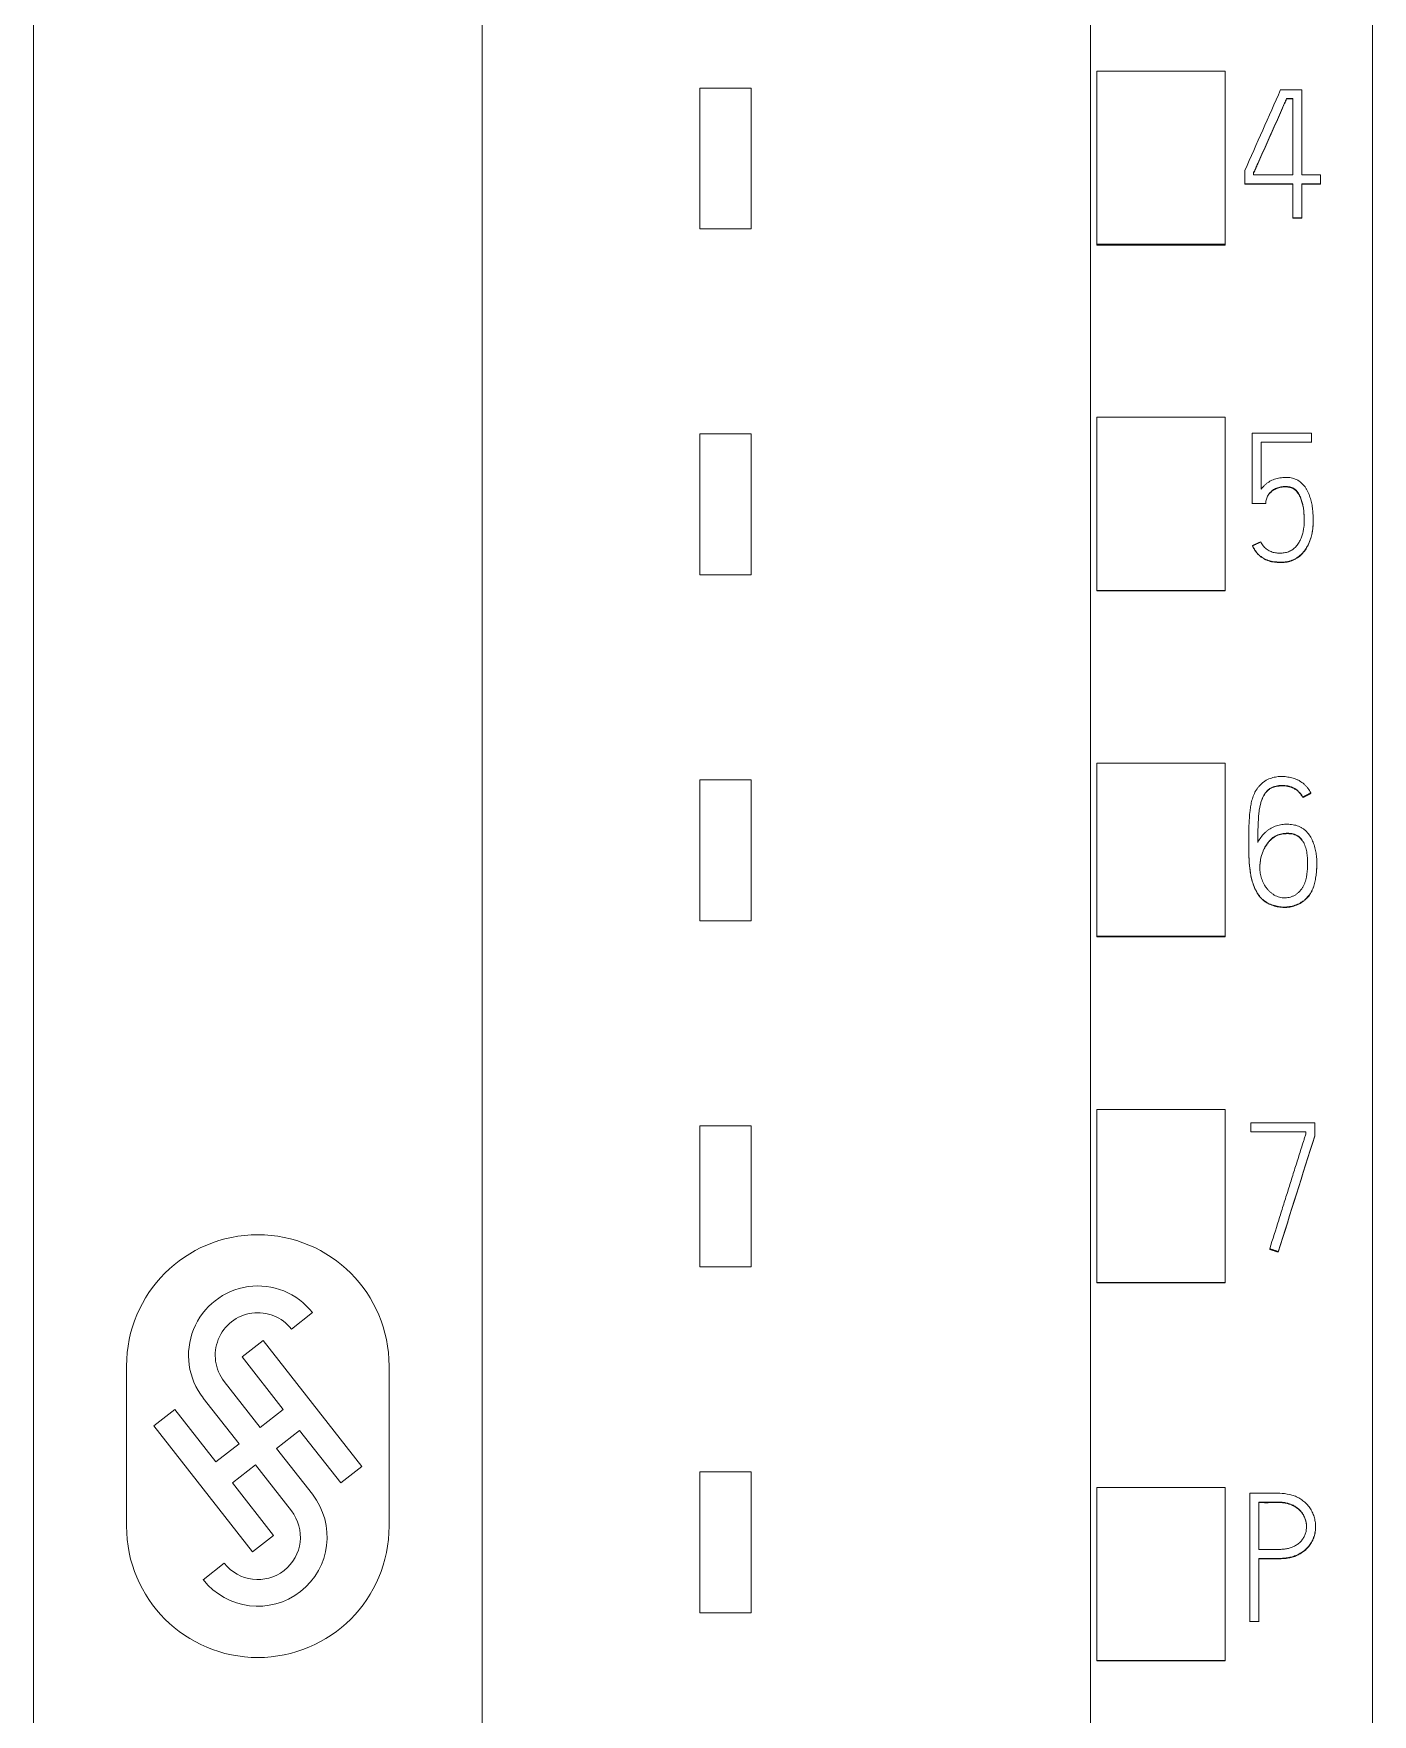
# Model space of a CAD drawing. Header units: millimetres. Extents: x 0 to 594, y 0 to 420.
# Drawn here: x 120.65 to 141.55, y 255.41 to 281.65 of the extents above; entities that cross this region are included whole.
import ezdxf

# ---------------------------------------------------------------- set-up
doc = ezdxf.new("R2010")
doc.units = ezdxf.units.MM
doc.layers.add('1', color=7, linetype='Continuous')

msp = doc.modelspace()

# ---------------------------------------------------------------- linework, layer by layer
at = {"layer": '1', "color": 7, "linetype": 'Continuous', "lineweight": 13}
for p, q in [((141.553, 360.281), (141.553, 246.863)), ((137.153, 249.185), (137.153, 358.001)), ((120.653, 251.901), (120.653, 329.743)), ((127.653, 329.743), (127.653, 251.901)), ((137.253, 278.362), (137.253, 281.063)), ((137.253, 281.063), (139.253, 281.063)), ((139.253, 278.362), (139.253, 281.063)), ((131.053, 278.601), (131.053, 280.801)), ((131.053, 280.801), (131.853, 280.801)), ((131.853, 280.801), (131.853, 278.601)), ((140.121, 280.775), (140.451, 280.775)), ((140.451, 280.775), (140.451, 279.445)), ((140.213, 280.637), (140.213, 280.631)), ((140.31, 280.637), (140.213, 280.637)), ((140.213, 280.631), (140.31, 280.631)), ((140.31, 279.445), (140.31, 280.637)), ((139.561, 279.306), (139.561, 279.511)), ((139.699, 279.481), (139.699, 279.445)), ((139.699, 279.445), (140.31, 279.445)), ((140.451, 279.445), (140.745, 279.445)), ((140.745, 279.445), (140.745, 279.306)), ((139.561, 279.306), (139.561, 279.3)), ((140.31, 279.306), (139.561, 279.306)), ((139.561, 279.3), (140.31, 279.3)), ((140.31, 278.776), (140.31, 279.306)), ((140.451, 279.306), (140.451, 278.776)), ((140.745, 279.306), (140.451, 279.306)), ((140.451, 279.3), (140.745, 279.3)), ((140.745, 279.306), (140.745, 279.3)), ((140.451, 278.776), (140.31, 278.776)), ((140.31, 278.776), (140.31, 278.77)), ((140.31, 278.77), (140.451, 278.77)), ((140.451, 278.776), (140.451, 278.77)), ((131.853, 278.601), (131.053, 278.601)), ((137.253, 278.362), (139.253, 278.362)), ((137.253, 278.35), (137.253, 278.362)), ((137.253, 278.35), (139.253, 278.35)), ((139.253, 278.35), (139.253, 278.362)), ((137.253, 272.96), (137.253, 275.661)), ((137.253, 275.661), (139.253, 275.661)), ((139.253, 272.96), (139.253, 275.661)), ((131.053, 273.201), (131.053, 275.401)), ((131.053, 275.401), (131.853, 275.401)), ((131.853, 275.401), (131.853, 273.201)), ((139.677, 275.413), (139.677, 274.315)), ((140.601, 275.413), (139.677, 275.413)), ((139.816, 274.537), (139.816, 275.275)), ((139.816, 275.275), (140.601, 275.275)), ((140.601, 275.275), (140.601, 275.413)), ((140.601, 275.275), (140.601, 275.268)), ((139.677, 274.315), (139.677, 274.309)), ((139.677, 274.315), (139.888, 274.315)), ((140.629, 274.05), (140.629, 274.056)), ((139.683, 273.658), (139.683, 273.651)), ((131.853, 273.201), (131.053, 273.201)), ((137.253, 272.96), (139.253, 272.96)), ((137.253, 272.95), (137.253, 272.96)), ((137.253, 272.95), (139.253, 272.95)), ((139.253, 272.95), (139.253, 272.96)), ((137.253, 267.559), (137.253, 270.26)), ((137.253, 270.26), (139.253, 270.26)), ((139.253, 267.559), (139.253, 270.26)), ((131.053, 267.801), (131.053, 270.001)), ((131.053, 270.001), (131.853, 270.001)), ((131.853, 270.001), (131.853, 267.801)), ((140.466, 269.731), (140.466, 269.725)), ((140.594, 269.798), (140.594, 269.791)), ((139.623, 268.991), (139.623, 268.985)), ((140.686, 268.691), (140.686, 268.697)), ((131.853, 267.801), (131.053, 267.801)), ((137.253, 267.55), (137.253, 267.559)), ((137.253, 267.559), (139.253, 267.559)), ((137.253, 267.55), (139.253, 267.55)), ((139.253, 267.55), (139.253, 267.559)), ((137.253, 262.157), (137.253, 264.858)), ((137.253, 264.858), (139.253, 264.858)), ((139.253, 262.157), (139.253, 264.858)), ((131.053, 262.401), (131.053, 264.601)), ((131.053, 264.601), (131.853, 264.601)), ((131.853, 264.601), (131.853, 262.401)), ((139.654, 264.507), (139.654, 264.648)), ((139.654, 264.648), (140.652, 264.648)), ((140.514, 264.507), (139.654, 264.507)), ((140.514, 264.468), (140.514, 264.507)), ((140.652, 264.648), (140.652, 264.446)), ((140.652, 264.446), (140.652, 264.439)), ((139.95, 262.681), (139.95, 262.674)), ((140.084, 262.636), (140.084, 262.63)), ((131.853, 262.401), (131.053, 262.401)), ((137.253, 262.15), (137.253, 262.157)), ((137.253, 262.157), (139.253, 262.157)), ((137.253, 262.15), (139.253, 262.15)), ((139.253, 262.15), (139.253, 262.157)), ((124.677, 261.428), (125.005, 261.685)), ((124.236, 261.251), (123.908, 260.994)), ((125.775, 259.283), (124.236, 261.251)), ((122.103, 260.851), (122.103, 258.351)), ((123.908, 260.994), (124.549, 260.175)), ((126.203, 258.351), (126.203, 260.851)), ((124.189, 259.893), (123.629, 260.609)), ((123.301, 260.352), (123.86, 259.636)), ((122.859, 260.175), (122.531, 259.918)), ((123.5, 259.355), (122.859, 260.175)), ((124.549, 260.175), (124.189, 259.893)), ((122.531, 259.918), (124.07, 257.95)), ((124.446, 259.565), (124.806, 259.846)), ((124.806, 259.846), (125.447, 259.027)), ((123.86, 259.636), (123.5, 259.355)), ((125.005, 258.849), (124.446, 259.565)), ((123.757, 259.026), (124.117, 259.308)), ((124.117, 259.308), (124.677, 258.592)), ((125.447, 259.027), (125.775, 259.283)), ((124.398, 258.207), (123.757, 259.026)), ((131.053, 259.201), (131.853, 259.201)), ((131.053, 257.001), (131.053, 259.201)), ((131.853, 259.201), (131.853, 257.001)), ((137.253, 256.255), (137.253, 258.956)), ((137.253, 258.956), (139.253, 258.956)), ((139.253, 256.255), (139.253, 258.956)), ((139.64, 258.866), (139.64, 256.864)), ((139.781, 257.989), (139.781, 258.725)), ((124.07, 257.95), (124.398, 258.207)), ((140.666, 258.338), (140.666, 258.344)), ((123.629, 257.773), (123.301, 257.516)), ((139.781, 256.864), (139.781, 257.847)), ((131.853, 257.001), (131.053, 257.001)), ((139.64, 256.864), (139.781, 256.864)), ((139.64, 256.864), (139.64, 256.858)), ((139.781, 256.864), (139.781, 256.858)), ((137.253, 256.255), (139.253, 256.255)), ((137.253, 256.251), (137.253, 256.255)), ((137.253, 256.251), (139.253, 256.251)), ((139.253, 256.251), (139.253, 256.255))]:
    msp.add_line(p, q, dxfattribs=at)
for centre, radius, start, end in [((124.153, 260.851), 2.05, 0, 180), ((124.153, 261.019), 1.082, 38.0252, 218.0252), ((124.153, 261.019), 0.665, 38.0252, 218.0252), ((124.153, 258.183), 1.082, 218.0252, 38.0252), ((124.153, 258.183), 0.665, 218.0252, 38.0252), ((124.153, 258.351), 2.05, 180, 0)]:
    msp.add_arc(centre, radius, start, end, dxfattribs=at)
for centre, major_axis, ratio, start_param, end_param in [((149.951, 239.884), (446.41, 1009.074), 0.023151, 1.540505, 1.541759), ((152.43, 240.994), (311.246, 991.457), 0.017574, 1.552664, 1.55449), ((152.694, 240.489), (314.693, 1002.461), 0.017767, 1.552474, 1.55428)]:
    msp.add_ellipse(centre, major_axis=major_axis, ratio=ratio, start_param=start_param, end_param=end_param, dxfattribs=at)
for points, knots in [([(140.213, 280.637), (140.202, 280.613), (140.192, 280.589), (140.17, 280.54), (140.16, 280.516), (140.128, 280.444), (140.107, 280.396), (140.064, 280.299), (140.043, 280.251), (140, 280.154), (139.979, 280.106), (139.936, 280.01), (139.914, 279.962), (139.872, 279.866), (139.85, 279.817), (139.807, 279.721), (139.786, 279.673), (139.754, 279.601), (139.743, 279.577), (139.727, 279.541), (139.721, 279.529), (139.71, 279.505), (139.705, 279.493), (139.699, 279.481)], [0, 0, 0, 0, 0.0625, 0.0625, 0.125, 0.125, 0.25, 0.25, 0.375, 0.375, 0.5, 0.5, 0.625, 0.625, 0.75, 0.75, 0.875, 0.875, 0.9375, 0.9375, 0.96875, 0.96875, 1, 1, 1, 1]), ([(139.699, 279.475), (139.705, 279.486), (139.71, 279.498), (139.721, 279.522), (139.727, 279.535), (139.743, 279.571), (139.754, 279.595), (139.786, 279.667), (139.807, 279.715), (139.85, 279.811), (139.872, 279.859), (139.914, 279.956), (139.936, 280.004), (139.979, 280.1), (140, 280.148), (140.043, 280.245), (140.064, 280.293), (140.107, 280.389), (140.128, 280.438), (140.16, 280.51), (140.17, 280.534), (140.192, 280.582), (140.202, 280.606), (140.213, 280.631)], [0, 0, 0, 0, 0.03125, 0.03125, 0.0625, 0.0625, 0.125, 0.125, 0.25, 0.25, 0.375, 0.375, 0.5, 0.5, 0.625, 0.625, 0.75, 0.75, 0.875, 0.875, 0.9375, 0.9375, 1, 1, 1, 1]), ([(139.683, 273.658), (139.695, 273.631), (139.709, 273.606), (139.733, 273.57), (139.741, 273.558), (139.76, 273.536), (139.77, 273.525), (139.792, 273.506), (139.803, 273.496), (139.826, 273.479), (139.838, 273.471), (139.863, 273.456), (139.876, 273.449), (139.903, 273.437), (139.916, 273.432), (139.944, 273.422), (139.958, 273.418), (139.986, 273.411), (140, 273.409), (140.029, 273.405), (140.044, 273.404), (140.066, 273.402), (140.073, 273.402), (140.088, 273.401), (140.095, 273.401), (140.117, 273.4), (140.132, 273.4), (140.161, 273.4), (140.176, 273.401), (140.205, 273.405), (140.219, 273.407), (140.248, 273.413), (140.262, 273.417), (140.304, 273.431), (140.331, 273.443), (140.37, 273.465), (140.382, 273.473), (140.406, 273.49), (140.417, 273.499), (140.439, 273.518), (140.45, 273.528), (140.47, 273.55), (140.479, 273.561), (140.506, 273.596), (140.522, 273.621), (140.543, 273.659), (140.55, 273.672), (140.562, 273.699), (140.568, 273.712), (140.584, 273.753), (140.593, 273.781), (140.608, 273.838), (140.614, 273.866), (140.62, 273.909), (140.622, 273.924), (140.625, 273.953), (140.626, 273.968), (140.628, 274.012), (140.629, 274.041), (140.628, 274.099), (140.626, 274.158), (140.621, 274.216), (140.613, 274.274), (140.608, 274.302), (140.599, 274.345), (140.595, 274.36), (140.588, 274.388), (140.583, 274.402), (140.57, 274.444), (140.559, 274.472), (140.539, 274.511), (140.532, 274.524), (140.517, 274.55), (140.51, 274.562), (140.484, 274.597), (140.465, 274.619), (140.42, 274.659), (140.396, 274.675), (140.356, 274.695), (140.342, 274.7), (140.314, 274.709), (140.3, 274.713), (140.271, 274.718), (140.256, 274.72), (140.226, 274.723), (140.212, 274.723), (140.182, 274.722), (140.168, 274.722), (140.139, 274.719), (140.124, 274.718), (140.095, 274.713), (140.081, 274.71), (140.052, 274.703), (140.038, 274.699), (140.01, 274.689), (139.996, 274.684), (139.97, 274.671), (139.957, 274.664), (139.932, 274.649), (139.919, 274.641), (139.896, 274.623), (139.884, 274.613), (139.863, 274.593), (139.853, 274.583), (139.834, 274.561), (139.824, 274.549), (139.816, 274.537)], [0, 0, 0, 0, 0.03125, 0.03125, 0.046875, 0.046875, 0.0625, 0.0625, 0.078125, 0.078125, 0.09375, 0.09375, 0.109375, 0.109375, 0.125, 0.125, 0.140625, 0.140625, 0.15625, 0.15625, 0.171875, 0.171875, 0.179687, 0.179687, 0.1875, 0.1875, 0.203125, 0.203125, 0.21875, 0.21875, 0.234375, 0.234375, 0.25, 0.25, 0.28125, 0.28125, 0.296875, 0.296875, 0.3125, 0.3125, 0.328125, 0.328125, 0.34375, 0.34375, 0.375, 0.375, 0.390625, 0.390625, 0.40625, 0.40625, 0.4375, 0.4375, 0.46875, 0.46875, 0.484375, 0.484375, 0.5, 0.5, 0.53125, 0.53125, 0.5625, 0.59375, 0.59375, 0.625, 0.625, 0.640625, 0.640625, 0.65625, 0.65625, 0.6875, 0.6875, 0.703125, 0.703125, 0.71875, 0.71875, 0.75, 0.75, 0.78125, 0.78125, 0.796875, 0.796875, 0.8125, 0.8125, 0.828125, 0.828125, 0.84375, 0.84375, 0.859375, 0.859375, 0.875, 0.875, 0.890625, 0.890625, 0.90625, 0.90625, 0.921875, 0.921875, 0.9375, 0.9375, 0.953125, 0.953125, 0.96875, 0.96875, 0.984375, 0.984375, 1, 1, 1, 1]), ([(139.888, 274.315), (139.889, 274.338), (139.892, 274.361), (139.901, 274.395), (139.905, 274.406), (139.914, 274.427), (139.919, 274.438), (139.932, 274.457), (139.938, 274.466), (139.95, 274.48), (139.954, 274.484), (139.962, 274.492), (139.966, 274.496), (139.987, 274.516), (140.006, 274.529), (140.037, 274.546), (140.047, 274.551), (140.068, 274.56), (140.079, 274.564), (140.112, 274.574), (140.136, 274.578), (140.17, 274.581), (140.182, 274.582), (140.205, 274.581), (140.216, 274.581), (140.251, 274.577), (140.274, 274.573), (140.301, 274.562), (140.307, 274.56), (140.317, 274.555), (140.322, 274.552), (140.337, 274.543), (140.346, 274.536), (140.359, 274.524), (140.363, 274.52), (140.371, 274.512), (140.382, 274.498), (140.392, 274.484), (140.404, 274.465), (140.41, 274.455), (140.42, 274.434), (140.425, 274.423), (140.438, 274.391), (140.446, 274.37), (140.459, 274.326), (140.464, 274.303), (140.471, 274.27), (140.473, 274.258), (140.477, 274.235), (140.482, 274.201), (140.485, 274.167), (140.488, 274.122), (140.489, 274.099), (140.49, 274.031), (140.488, 273.985), (140.481, 273.928), (140.479, 273.917), (140.475, 273.894), (140.473, 273.883), (140.466, 273.849), (140.459, 273.826), (140.445, 273.783), (140.436, 273.761), (140.415, 273.72), (140.403, 273.7), (140.377, 273.662), (140.362, 273.645), (140.337, 273.62), (140.328, 273.613), (140.31, 273.598), (140.301, 273.591), (140.281, 273.579), (140.271, 273.574), (140.25, 273.564), (140.239, 273.56), (140.206, 273.55), (140.183, 273.546), (140.148, 273.542), (140.136, 273.542), (140.113, 273.541), (140.102, 273.541), (140.067, 273.542), (140.044, 273.544), (140.01, 273.551), (139.999, 273.554), (139.977, 273.561), (139.966, 273.566), (139.944, 273.575), (139.934, 273.581), (139.914, 273.593), (139.904, 273.599), (139.877, 273.621), (139.86, 273.637), (139.839, 273.665), (139.833, 273.675), (139.821, 273.695), (139.815, 273.705), (139.81, 273.716)], [0, 0, 0, 0, 0.03125, 0.03125, 0.046875, 0.046875, 0.0625, 0.0625, 0.078125, 0.078125, 0.085937, 0.085937, 0.09375, 0.09375, 0.125, 0.125, 0.140625, 0.140625, 0.15625, 0.15625, 0.1875, 0.1875, 0.203125, 0.203125, 0.21875, 0.21875, 0.25, 0.25, 0.257812, 0.257812, 0.265625, 0.265625, 0.28125, 0.28125, 0.289062, 0.289062, 0.296875, 0.3125, 0.3125, 0.328125, 0.328125, 0.34375, 0.34375, 0.375, 0.375, 0.40625, 0.40625, 0.421875, 0.421875, 0.4375, 0.46875, 0.46875, 0.5, 0.5, 0.5625, 0.5625, 0.578125, 0.578125, 0.59375, 0.59375, 0.625, 0.625, 0.65625, 0.65625, 0.6875, 0.6875, 0.71875, 0.71875, 0.734375, 0.734375, 0.75, 0.75, 0.765625, 0.765625, 0.78125, 0.78125, 0.8125, 0.8125, 0.828125, 0.828125, 0.84375, 0.84375, 0.875, 0.875, 0.890625, 0.890625, 0.90625, 0.90625, 0.921875, 0.921875, 0.9375, 0.9375, 0.96875, 0.96875, 0.984375, 0.984375, 1, 1, 1, 1]), ([(140.489, 274.051), (140.489, 274.056), (140.489, 274.061), (140.489, 274.089), (140.488, 274.112), (140.485, 274.157), (140.483, 274.18), (140.475, 274.248), (140.467, 274.293), (140.447, 274.36), (140.44, 274.381), (140.422, 274.424), (140.412, 274.445), (140.394, 274.474), (140.388, 274.484), (140.373, 274.503), (140.366, 274.511), (140.349, 274.527), (140.34, 274.535), (140.325, 274.544), (140.32, 274.547), (140.309, 274.552), (140.304, 274.555), (140.288, 274.561), (140.277, 274.565), (140.254, 274.57), (140.242, 274.572), (140.219, 274.574), (140.207, 274.575), (140.184, 274.575), (140.173, 274.575), (140.149, 274.573), (140.138, 274.572), (140.115, 274.568), (140.081, 274.56), (140.049, 274.547), (140.018, 274.53), (140.008, 274.524), (139.989, 274.51), (139.98, 274.503), (139.963, 274.487), (139.955, 274.479), (139.943, 274.466), (139.94, 274.462), (139.937, 274.457)], [0, 0, 0, 0, 0.015803, 0.015803, 0.087472, 0.087472, 0.159141, 0.159141, 0.30248, 0.30248, 0.374149, 0.374149, 0.445818, 0.445818, 0.481653, 0.481653, 0.517487, 0.517487, 0.553322, 0.553322, 0.571239, 0.571239, 0.589156, 0.589156, 0.624991, 0.624991, 0.660826, 0.660826, 0.69666, 0.69666, 0.732495, 0.732495, 0.768329, 0.768329, 0.804164, 0.875833, 0.875833, 0.911668, 0.911668, 0.947502, 0.947502, 0.983337, 0.983337, 1, 1, 1, 1]), ([(140.629, 274.05), (140.629, 274.028), (140.628, 274.007), (140.626, 273.956), (140.623, 273.928), (140.617, 273.884), (140.615, 273.87), (140.61, 273.841), (140.606, 273.826), (140.596, 273.784), (140.587, 273.756), (140.566, 273.701), (140.554, 273.674), (140.527, 273.622), (140.511, 273.597), (140.485, 273.562), (140.476, 273.551), (140.456, 273.529), (140.446, 273.518), (140.413, 273.488), (140.39, 273.47), (140.352, 273.448), (140.339, 273.441), (140.312, 273.429), (140.298, 273.423), (140.257, 273.409), (140.228, 273.402), (140.184, 273.396), (140.169, 273.395), (140.14, 273.393), (140.125, 273.393), (140.096, 273.394), (140.081, 273.395), (140.052, 273.397), (140.038, 273.398), (140.008, 273.401), (139.994, 273.404), (139.965, 273.41), (139.951, 273.414), (139.923, 273.423), (139.909, 273.428), (139.882, 273.44), (139.869, 273.447), (139.843, 273.462), (139.831, 273.47), (139.807, 273.487), (139.795, 273.497), (139.773, 273.516), (139.763, 273.527), (139.744, 273.549), (139.735, 273.561), (139.709, 273.598), (139.695, 273.624), (139.683, 273.651)], [0, 0, 0, 0, 0.044434, 0.044434, 0.104157, 0.104157, 0.134018, 0.134018, 0.16388, 0.16388, 0.223602, 0.223602, 0.283325, 0.283325, 0.343048, 0.343048, 0.37291, 0.37291, 0.402771, 0.402771, 0.462494, 0.462494, 0.492355, 0.492355, 0.522217, 0.522217, 0.58194, 0.58194, 0.611801, 0.611801, 0.641663, 0.641663, 0.671524, 0.671524, 0.701386, 0.701386, 0.731247, 0.731247, 0.761108, 0.761108, 0.79097, 0.79097, 0.820831, 0.820831, 0.850693, 0.850693, 0.880554, 0.880554, 0.910416, 0.910416, 0.940277, 0.940277, 1, 1, 1, 1]), ([(140.594, 269.798), (140.579, 269.823), (140.563, 269.847), (140.537, 269.881), (140.528, 269.892), (140.508, 269.913), (140.498, 269.924), (140.465, 269.953), (140.442, 269.97), (140.405, 269.992), (140.392, 269.998), (140.365, 270.01), (140.352, 270.016), (140.311, 270.03), (140.283, 270.037), (140.24, 270.045), (140.226, 270.047), (140.197, 270.051), (140.183, 270.052), (140.139, 270.054), (140.111, 270.054), (140.068, 270.05), (140.053, 270.048), (140.025, 270.043), (140.011, 270.04), (139.968, 270.029), (139.941, 270.019), (139.903, 269.999), (139.89, 269.992), (139.866, 269.976), (139.854, 269.967), (139.82, 269.94), (139.799, 269.92), (139.771, 269.887), (139.762, 269.875), (139.745, 269.852), (139.737, 269.84), (139.716, 269.802), (139.704, 269.776), (139.683, 269.721), (139.675, 269.694), (139.661, 269.638), (139.656, 269.61), (139.647, 269.553), (139.643, 269.525), (139.634, 269.439), (139.63, 269.382), (139.626, 269.267), (139.625, 269.209), (139.622, 269.037), (139.621, 268.921), (139.627, 268.778), (139.628, 268.749), (139.632, 268.692), (139.635, 268.664), (139.644, 268.578), (139.653, 268.521), (139.67, 268.451), (139.673, 268.437), (139.681, 268.409), (139.686, 268.395), (139.699, 268.354), (139.71, 268.327), (139.728, 268.288), (139.735, 268.275), (139.749, 268.249), (139.756, 268.237), (139.78, 268.2), (139.798, 268.177), (139.828, 268.146), (139.839, 268.136), (139.861, 268.118), (139.873, 268.109), (139.909, 268.085), (139.935, 268.071), (139.975, 268.054), (139.989, 268.049), (140.017, 268.04), (140.031, 268.036), (140.073, 268.026), (140.101, 268.021), (140.144, 268.017), (140.159, 268.016), (140.188, 268.016), (140.203, 268.016), (140.246, 268.019), (140.274, 268.024), (140.316, 268.034), (140.33, 268.038), (140.358, 268.048), (140.372, 268.053), (140.411, 268.071), (140.437, 268.085), (140.472, 268.11), (140.484, 268.118), (140.507, 268.137), (140.517, 268.147), (140.548, 268.178), (140.566, 268.2), (140.59, 268.237), (140.597, 268.249), (140.61, 268.275), (140.616, 268.289), (140.633, 268.329), (140.642, 268.356), (140.653, 268.398), (140.656, 268.412), (140.662, 268.441), (140.664, 268.455), (140.671, 268.498), (140.675, 268.527), (140.684, 268.613), (140.687, 268.671), (140.685, 268.757), (140.683, 268.785), (140.676, 268.843), (140.671, 268.872), (140.659, 268.929), (140.652, 268.957), (140.634, 269.013), (140.623, 269.04), (140.598, 269.093), (140.584, 269.119), (140.551, 269.166), (140.532, 269.189), (140.5, 269.219), (140.488, 269.228), (140.464, 269.245), (140.452, 269.253), (140.426, 269.266), (140.413, 269.273), (140.385, 269.283), (140.371, 269.288), (140.329, 269.299), (140.3, 269.304), (140.256, 269.308), (140.241, 269.309), (140.212, 269.31), (140.197, 269.309), (140.154, 269.307), (140.125, 269.303), (140.081, 269.293), (140.067, 269.289), (140.04, 269.28), (140.026, 269.274), (139.987, 269.257), (139.961, 269.242), (139.925, 269.217), (139.913, 269.208), (139.89, 269.19), (139.879, 269.18), (139.848, 269.15), (139.829, 269.128), (139.794, 269.08), (139.778, 269.055), (139.765, 269.029)], [0, 0, 0, 0, 0.015625, 0.015625, 0.023437, 0.023437, 0.03125, 0.03125, 0.046875, 0.046875, 0.054687, 0.054687, 0.0625, 0.0625, 0.078125, 0.078125, 0.085937, 0.085937, 0.09375, 0.09375, 0.109375, 0.109375, 0.117187, 0.117187, 0.125, 0.125, 0.140625, 0.140625, 0.148437, 0.148437, 0.15625, 0.15625, 0.171875, 0.171875, 0.179687, 0.179687, 0.1875, 0.1875, 0.203125, 0.203125, 0.21875, 0.21875, 0.234375, 0.234375, 0.25, 0.25, 0.28125, 0.28125, 0.3125, 0.3125, 0.375, 0.375, 0.390625, 0.390625, 0.40625, 0.40625, 0.4375, 0.4375, 0.445312, 0.445312, 0.453125, 0.453125, 0.46875, 0.46875, 0.476562, 0.476562, 0.484375, 0.484375, 0.5, 0.5, 0.507812, 0.507812, 0.515625, 0.515625, 0.53125, 0.53125, 0.539062, 0.539062, 0.546875, 0.546875, 0.5625, 0.5625, 0.570312, 0.570312, 0.578125, 0.578125, 0.59375, 0.59375, 0.601562, 0.601562, 0.609375, 0.609375, 0.625, 0.625, 0.632812, 0.632812, 0.640625, 0.640625, 0.65625, 0.65625, 0.664062, 0.664062, 0.671875, 0.671875, 0.6875, 0.6875, 0.695312, 0.695312, 0.703125, 0.703125, 0.71875, 0.71875, 0.75, 0.75, 0.765625, 0.765625, 0.78125, 0.78125, 0.796875, 0.796875, 0.8125, 0.8125, 0.828125, 0.828125, 0.84375, 0.84375, 0.851562, 0.851562, 0.859375, 0.859375, 0.867187, 0.867187, 0.875, 0.875, 0.890625, 0.890625, 0.898437, 0.898437, 0.90625, 0.90625, 0.921875, 0.921875, 0.929687, 0.929687, 0.9375, 0.9375, 0.953125, 0.953125, 0.960937, 0.960937, 0.96875, 0.96875, 0.984375, 0.984375, 1, 1, 1, 1]), ([(139.765, 269.029), (139.764, 269.09), (139.765, 269.151), (139.767, 269.243), (139.768, 269.273), (139.771, 269.334), (139.772, 269.365), (139.776, 269.426), (139.778, 269.456), (139.785, 269.516), (139.789, 269.547), (139.798, 269.592), (139.802, 269.607), (139.809, 269.637), (139.813, 269.652), (139.827, 269.696), (139.839, 269.725), (139.857, 269.759), (139.861, 269.765), (139.869, 269.779), (139.874, 269.785), (139.887, 269.804), (139.897, 269.816), (139.913, 269.833), (139.919, 269.838), (139.93, 269.849), (139.936, 269.854), (139.955, 269.867), (139.969, 269.875), (139.989, 269.885), (139.997, 269.888), (140.011, 269.894), (140.019, 269.896), (140.041, 269.903), (140.056, 269.906), (140.087, 269.911), (140.102, 269.912), (140.133, 269.914), (140.149, 269.914), (140.18, 269.913), (140.195, 269.912), (140.226, 269.908), (140.248, 269.903), (140.27, 269.897), (140.285, 269.892), (140.292, 269.889), (140.314, 269.88), (140.328, 269.873), (140.355, 269.858), (140.368, 269.849), (140.386, 269.835), (140.392, 269.829), (140.403, 269.819), (140.409, 269.813), (140.424, 269.796), (140.434, 269.784), (140.452, 269.759), (140.459, 269.745), (140.466, 269.731)], [0, 0, 0, 0, 0.125, 0.125, 0.1875, 0.1875, 0.25, 0.25, 0.3125, 0.3125, 0.375, 0.375, 0.40625, 0.40625, 0.4375, 0.4375, 0.5, 0.5, 0.515625, 0.515625, 0.53125, 0.53125, 0.5625, 0.5625, 0.578125, 0.578125, 0.59375, 0.59375, 0.625, 0.625, 0.640625, 0.640625, 0.65625, 0.65625, 0.6875, 0.6875, 0.71875, 0.71875, 0.75, 0.75, 0.78125, 0.78125, 0.8125, 0.828125, 0.828125, 0.84375, 0.84375, 0.875, 0.875, 0.90625, 0.90625, 0.921875, 0.921875, 0.9375, 0.9375, 0.96875, 0.96875, 1, 1, 1, 1]), ([(140.466, 269.725), (140.453, 269.753), (140.435, 269.778), (140.409, 269.806), (140.404, 269.812), (140.393, 269.823), (140.387, 269.828), (140.369, 269.842), (140.343, 269.86), (140.315, 269.873), (140.287, 269.885), (140.272, 269.89), (140.242, 269.898), (140.227, 269.901), (140.197, 269.906), (140.181, 269.907), (140.135, 269.909), (140.104, 269.907), (140.058, 269.9), (140.043, 269.897), (140.013, 269.889), (139.999, 269.883), (139.978, 269.873), (139.971, 269.87), (139.957, 269.862), (139.951, 269.858), (139.932, 269.844), (139.914, 269.829), (139.899, 269.812), (139.889, 269.8), (139.884, 269.794), (139.87, 269.775), (139.862, 269.762), (139.847, 269.735), (139.841, 269.721), (139.829, 269.692), (139.824, 269.678), (139.809, 269.633), (139.802, 269.604), (139.79, 269.544), (139.785, 269.513), (139.778, 269.453), (139.776, 269.422), (139.772, 269.361), (139.771, 269.33), (139.768, 269.269), (139.767, 269.238), (139.765, 269.146), (139.764, 269.084), (139.765, 269.023)], [0, 0, 0, 0, 0.0625, 0.0625, 0.078125, 0.078125, 0.09375, 0.09375, 0.125, 0.15625, 0.15625, 0.1875, 0.1875, 0.21875, 0.21875, 0.25, 0.25, 0.3125, 0.3125, 0.34375, 0.34375, 0.375, 0.375, 0.390625, 0.390625, 0.40625, 0.40625, 0.4375, 0.453125, 0.453125, 0.46875, 0.46875, 0.5, 0.5, 0.53125, 0.53125, 0.5625, 0.5625, 0.625, 0.625, 0.6875, 0.6875, 0.75, 0.75, 0.8125, 0.8125, 0.875, 0.875, 1, 1, 1, 1]), ([(140.686, 268.692), (140.686, 268.645), (140.683, 268.599), (140.675, 268.524), (140.672, 268.496), (140.665, 268.453), (140.662, 268.438), (140.657, 268.41), (140.653, 268.396), (140.643, 268.353), (140.634, 268.326), (140.618, 268.285), (140.612, 268.272), (140.598, 268.246), (140.591, 268.233), (140.568, 268.196), (140.55, 268.174), (140.52, 268.143), (140.509, 268.133), (140.487, 268.114), (140.475, 268.105), (140.439, 268.08), (140.414, 268.066), (140.374, 268.048), (140.361, 268.043), (140.333, 268.033), (140.319, 268.029), (140.277, 268.018), (140.248, 268.014), (140.205, 268.01), (140.19, 268.01), (140.161, 268.01), (140.147, 268.011), (140.103, 268.015), (140.075, 268.019), (140.032, 268.03), (140.018, 268.034), (139.991, 268.043), (139.977, 268.048), (139.937, 268.064), (139.912, 268.078), (139.881, 268.097), (139.875, 268.101), (139.863, 268.11), (139.858, 268.115), (139.841, 268.128), (139.83, 268.138), (139.799, 268.169), (139.782, 268.192), (139.758, 268.228), (139.75, 268.241), (139.736, 268.266), (139.729, 268.279), (139.711, 268.318), (139.7, 268.345), (139.682, 268.4), (139.674, 268.428), (139.66, 268.484), (139.654, 268.513), (139.645, 268.57), (139.637, 268.627), (139.632, 268.684), (139.629, 268.741), (139.627, 268.77), (139.623, 268.861), (139.623, 268.923), (139.623, 268.985)], [0, 0, 0, 0, 0.061997, 0.061997, 0.100843, 0.100843, 0.120266, 0.120266, 0.139688, 0.139688, 0.178534, 0.178534, 0.197957, 0.197957, 0.217379, 0.217379, 0.256225, 0.256225, 0.275648, 0.275648, 0.295071, 0.295071, 0.333916, 0.333916, 0.353339, 0.353339, 0.372762, 0.372762, 0.411607, 0.411607, 0.43103, 0.43103, 0.450453, 0.450453, 0.489298, 0.489298, 0.508721, 0.508721, 0.528144, 0.528144, 0.566989, 0.566989, 0.5767, 0.5767, 0.586412, 0.586412, 0.605835, 0.605835, 0.64468, 0.64468, 0.664103, 0.664103, 0.683526, 0.683526, 0.722371, 0.722371, 0.761217, 0.761217, 0.800062, 0.800062, 0.838908, 0.877753, 0.877753, 0.916599, 0.916599, 1, 1, 1, 1]), ([(140.037, 269.123), (140.063, 269.138), (140.091, 269.148), (140.133, 269.159), (140.148, 269.162), (140.177, 269.166), (140.207, 269.168), (140.236, 269.168), (140.265, 269.166), (140.28, 269.165), (140.309, 269.16), (140.323, 269.156), (140.351, 269.147), (140.365, 269.141), (140.391, 269.127), (140.403, 269.118), (140.425, 269.099), (140.435, 269.088), (140.454, 269.065), (140.462, 269.053), (140.477, 269.028), (140.484, 269.015), (140.502, 268.974), (140.511, 268.947), (140.522, 268.904), (140.525, 268.89), (140.53, 268.861), (140.532, 268.846), (140.537, 268.803), (140.539, 268.774), (140.541, 268.715), (140.542, 268.686), (140.54, 268.599), (140.535, 268.541), (140.517, 268.455), (140.51, 268.426), (140.495, 268.385), (140.489, 268.371), (140.477, 268.344), (140.47, 268.331), (140.447, 268.294), (140.428, 268.271), (140.402, 268.245), (140.396, 268.24), (140.385, 268.231), (140.38, 268.226), (140.362, 268.213), (140.35, 268.205), (140.324, 268.191), (140.311, 268.185), (140.283, 268.174), (140.255, 268.166), (140.226, 268.161), (140.197, 268.159), (140.182, 268.159), (140.152, 268.16), (140.138, 268.162), (140.109, 268.167), (140.095, 268.171), (140.053, 268.185), (140.027, 268.199), (139.99, 268.224), (139.978, 268.233), (139.956, 268.252), (139.935, 268.272), (139.915, 268.294), (139.897, 268.317), (139.888, 268.329), (139.864, 268.366), (139.85, 268.391), (139.833, 268.432), (139.828, 268.446), (139.819, 268.474), (139.815, 268.488), (139.805, 268.531), (139.801, 268.56), (139.797, 268.603), (139.796, 268.618), (139.796, 268.647), (139.796, 268.662), (139.799, 268.706), (139.802, 268.735), (139.813, 268.792), (139.82, 268.821), (139.835, 268.862), (139.84, 268.876), (139.851, 268.903), (139.858, 268.916), (139.878, 268.955), (139.893, 268.98), (139.918, 269.015), (139.927, 269.027), (139.946, 269.049), (139.957, 269.06), (139.988, 269.091), (140.012, 269.109), (140.037, 269.123)], [0, 0, 0, 0, 0.03125, 0.03125, 0.046875, 0.046875, 0.0625, 0.078125, 0.078125, 0.09375, 0.09375, 0.109375, 0.109375, 0.125, 0.125, 0.140625, 0.140625, 0.15625, 0.15625, 0.171875, 0.171875, 0.1875, 0.1875, 0.21875, 0.21875, 0.234375, 0.234375, 0.25, 0.25, 0.28125, 0.28125, 0.3125, 0.3125, 0.375, 0.375, 0.40625, 0.40625, 0.421875, 0.421875, 0.4375, 0.4375, 0.46875, 0.46875, 0.476562, 0.476562, 0.484375, 0.484375, 0.5, 0.5, 0.515625, 0.515625, 0.53125, 0.546875, 0.546875, 0.5625, 0.5625, 0.578125, 0.578125, 0.59375, 0.59375, 0.625, 0.625, 0.640625, 0.640625, 0.65625, 0.671875, 0.671875, 0.6875, 0.6875, 0.71875, 0.71875, 0.734375, 0.734375, 0.75, 0.75, 0.78125, 0.78125, 0.796875, 0.796875, 0.8125, 0.8125, 0.84375, 0.84375, 0.875, 0.875, 0.890625, 0.890625, 0.90625, 0.90625, 0.9375, 0.9375, 0.953125, 0.953125, 0.96875, 0.96875, 1, 1, 1, 1]), ([(140.037, 269.117), (140.012, 269.102), (139.989, 269.084), (139.957, 269.054), (139.947, 269.043), (139.928, 269.021), (139.919, 269.009), (139.893, 268.974), (139.878, 268.949), (139.857, 268.91), (139.851, 268.897), (139.84, 268.87), (139.835, 268.856), (139.82, 268.814), (139.813, 268.786), (139.805, 268.743), (139.802, 268.729), (139.799, 268.699), (139.798, 268.685), (139.796, 268.659), (139.796, 268.649), (139.796, 268.638)], [0, 0, 0, 0, 0.157109, 0.157109, 0.235664, 0.235664, 0.314218, 0.314218, 0.471328, 0.471328, 0.549882, 0.549882, 0.628437, 0.628437, 0.785546, 0.785546, 0.864101, 0.864101, 0.942655, 0.942655, 1, 1, 1, 1]), ([(140.458, 269.052), (140.454, 269.059), (140.449, 269.065), (140.434, 269.083), (140.424, 269.094), (140.407, 269.108), (140.401, 269.113), (140.389, 269.121), (140.383, 269.125), (140.364, 269.135), (140.35, 269.141), (140.322, 269.15), (140.308, 269.154), (140.279, 269.159), (140.265, 269.16), (140.236, 269.162), (140.221, 269.162), (140.177, 269.16), (140.148, 269.156), (140.105, 269.146), (140.091, 269.141), (140.07, 269.133), (140.064, 269.13), (140.05, 269.124), (140.044, 269.121), (140.037, 269.117)], [0, 0, 0, 0, 0.053658, 0.053658, 0.148292, 0.148292, 0.195609, 0.195609, 0.242926, 0.242926, 0.33756, 0.33756, 0.432195, 0.432195, 0.526829, 0.526829, 0.621463, 0.621463, 0.810732, 0.810732, 0.905366, 0.905366, 0.952683, 0.952683, 1, 1, 1, 1]), ([(139.95, 262.681), (139.997, 262.83), (140.044, 262.978), (140.114, 263.202), (140.137, 263.277), (140.184, 263.426), (140.207, 263.5), (140.242, 263.612), (140.254, 263.649), (140.278, 263.724), (140.289, 263.761), (140.324, 263.873), (140.348, 263.947), (140.394, 264.096), (140.418, 264.171), (140.453, 264.282), (140.465, 264.319), (140.483, 264.375), (140.489, 264.394), (140.498, 264.422), (140.501, 264.431), (140.507, 264.449), (140.51, 264.459), (140.514, 264.468)], [0, 0, 0, 0, 0.25, 0.25, 0.375, 0.375, 0.5, 0.5, 0.5625, 0.5625, 0.625, 0.625, 0.75, 0.75, 0.875, 0.875, 0.9375, 0.9375, 0.96875, 0.96875, 0.984375, 0.984375, 1, 1, 1, 1]), ([(139.781, 257.847), (139.833, 257.847), (139.885, 257.848), (139.988, 257.847), (140.039, 257.846), (140.117, 257.848), (140.143, 257.849), (140.181, 257.852), (140.194, 257.853), (140.22, 257.857), (140.233, 257.859), (140.271, 257.866), (140.296, 257.872), (140.345, 257.888), (140.369, 257.898), (140.404, 257.915), (140.416, 257.921), (140.438, 257.934), (140.449, 257.941), (140.481, 257.963), (140.501, 257.98), (140.529, 258.006), (140.538, 258.016), (140.555, 258.035), (140.564, 258.045), (140.587, 258.076), (140.601, 258.098), (140.618, 258.132), (140.624, 258.144), (140.634, 258.168), (140.638, 258.18), (140.65, 258.217), (140.656, 258.242), (140.662, 258.28), (140.664, 258.293), (140.666, 258.319), (140.666, 258.332), (140.666, 258.371), (140.664, 258.397), (140.658, 258.435), (140.656, 258.448), (140.65, 258.473), (140.647, 258.486), (140.635, 258.523), (140.626, 258.547), (140.609, 258.582), (140.603, 258.593), (140.59, 258.616), (140.583, 258.627), (140.561, 258.659), (140.544, 258.679), (140.509, 258.716), (140.49, 258.733), (140.459, 258.757), (140.448, 258.765), (140.426, 258.779), (140.415, 258.786), (140.381, 258.805), (140.358, 258.815), (140.321, 258.829), (140.309, 258.833), (140.284, 258.84), (140.272, 258.843), (140.209, 258.857), (140.157, 258.863), (140.08, 258.867), (140.054, 258.868), (140.002, 258.868), (139.951, 258.868), (139.899, 258.867), (139.847, 258.866), (139.769, 258.866), (139.692, 258.866), (139.64, 258.866)], [0, 0, 0, 0, 0.0625, 0.0625, 0.125, 0.125, 0.15625, 0.15625, 0.171875, 0.171875, 0.1875, 0.1875, 0.21875, 0.21875, 0.25, 0.25, 0.265625, 0.265625, 0.28125, 0.28125, 0.3125, 0.3125, 0.328125, 0.328125, 0.34375, 0.34375, 0.375, 0.375, 0.390625, 0.390625, 0.40625, 0.40625, 0.4375, 0.4375, 0.453125, 0.453125, 0.46875, 0.46875, 0.5, 0.5, 0.515625, 0.515625, 0.53125, 0.53125, 0.5625, 0.5625, 0.578125, 0.578125, 0.59375, 0.59375, 0.625, 0.625, 0.65625, 0.65625, 0.671875, 0.671875, 0.6875, 0.6875, 0.71875, 0.71875, 0.734375, 0.734375, 0.75, 0.75, 0.8125, 0.8125, 0.84375, 0.84375, 0.875, 0.90625, 0.90625, 0.9375, 1, 1, 1, 1]), ([(139.781, 258.725), (139.82, 258.725), (139.859, 258.725), (139.917, 258.724), (139.936, 258.724), (139.975, 258.725), (139.994, 258.726), (140.052, 258.727), (140.091, 258.728), (140.149, 258.724), (140.168, 258.722), (140.207, 258.715), (140.226, 258.711), (140.254, 258.702), (140.264, 258.699), (140.283, 258.692), (140.292, 258.688), (140.319, 258.676), (140.336, 258.666), (140.361, 258.65), (140.37, 258.645), (140.386, 258.633), (140.393, 258.626), (140.416, 258.607), (140.429, 258.593), (140.448, 258.57), (140.454, 258.562), (140.466, 258.545), (140.471, 258.537), (140.486, 258.511), (140.494, 258.493), (140.504, 258.465), (140.508, 258.456), (140.513, 258.436), (140.515, 258.427), (140.521, 258.397), (140.524, 258.378), (140.525, 258.348), (140.525, 258.338), (140.524, 258.318), (140.523, 258.308), (140.519, 258.278), (140.515, 258.259), (140.506, 258.231), (140.503, 258.222), (140.495, 258.203), (140.491, 258.194), (140.477, 258.168), (140.466, 258.151), (140.448, 258.127), (140.441, 258.12), (140.428, 258.105), (140.42, 258.098), (140.398, 258.078), (140.382, 258.066), (140.357, 258.05), (140.348, 258.045), (140.331, 258.036), (140.322, 258.032), (140.294, 258.02), (140.275, 258.013), (140.247, 258.005), (140.237, 258.003), (140.217, 257.999), (140.207, 257.998), (140.178, 257.993), (140.158, 257.992), (140.118, 257.989), (140.099, 257.989), (140.059, 257.988), (140.019, 257.988), (139.98, 257.989), (139.94, 257.989), (139.92, 257.989), (139.861, 257.989), (139.821, 257.989), (139.781, 257.989)], [0, 0, 0, 0, 0.0625, 0.0625, 0.09375, 0.09375, 0.125, 0.125, 0.1875, 0.1875, 0.21875, 0.21875, 0.25, 0.25, 0.265625, 0.265625, 0.28125, 0.28125, 0.3125, 0.3125, 0.328125, 0.328125, 0.34375, 0.34375, 0.375, 0.375, 0.390625, 0.390625, 0.40625, 0.40625, 0.4375, 0.4375, 0.453125, 0.453125, 0.46875, 0.46875, 0.5, 0.5, 0.515625, 0.515625, 0.53125, 0.53125, 0.5625, 0.5625, 0.578125, 0.578125, 0.59375, 0.59375, 0.625, 0.625, 0.640625, 0.640625, 0.65625, 0.65625, 0.6875, 0.6875, 0.703125, 0.703125, 0.71875, 0.71875, 0.75, 0.75, 0.765625, 0.765625, 0.78125, 0.78125, 0.8125, 0.8125, 0.84375, 0.84375, 0.875, 0.90625, 0.90625, 0.9375, 0.9375, 1, 1, 1, 1]), ([(140.525, 258.338), (140.525, 258.341), (140.525, 258.344), (140.524, 258.357), (140.524, 258.367), (140.521, 258.387), (140.52, 258.397), (140.515, 258.426), (140.509, 258.445), (140.499, 258.473), (140.496, 258.482), (140.487, 258.501), (140.474, 258.527), (140.458, 258.552), (140.439, 258.575), (140.433, 258.582), (140.419, 258.597), (140.412, 258.604), (140.39, 258.624), (140.374, 258.636), (140.349, 258.652), (140.341, 258.657), (140.323, 258.667), (140.314, 258.672), (140.287, 258.684), (140.269, 258.691), (140.231, 258.703), (140.212, 258.708), (140.173, 258.715), (140.153, 258.717), (140.095, 258.721), (140.055, 258.721), (139.997, 258.72), (139.977, 258.719), (139.938, 258.718), (139.918, 258.718), (139.86, 258.718), (139.82, 258.719), (139.781, 258.718)], [0, 0, 0, 0, 0.009533, 0.009533, 0.040485, 0.040485, 0.071437, 0.071437, 0.133342, 0.133342, 0.164294, 0.164294, 0.195246, 0.25715, 0.25715, 0.288102, 0.288102, 0.319054, 0.319054, 0.380958, 0.380958, 0.41191, 0.41191, 0.442862, 0.442862, 0.504767, 0.504767, 0.566671, 0.566671, 0.628575, 0.628575, 0.752383, 0.752383, 0.814287, 0.814287, 0.876192, 0.876192, 1, 1, 1, 1]), ([(140.666, 258.338), (140.666, 258.313), (140.664, 258.288), (140.659, 258.25), (140.656, 258.238), (140.65, 258.213), (140.647, 258.2), (140.635, 258.163), (140.625, 258.139), (140.602, 258.093), (140.588, 258.071), (140.564, 258.04), (140.556, 258.03), (140.539, 258.01), (140.53, 258.001), (140.502, 257.974), (140.482, 257.958), (140.45, 257.936), (140.439, 257.929), (140.416, 257.915), (140.405, 257.909), (140.37, 257.892), (140.346, 257.882), (140.309, 257.87), (140.297, 257.866), (140.272, 257.86), (140.259, 257.857), (140.195, 257.846), (140.144, 257.842), (140.04, 257.84), (139.989, 257.841), (139.885, 257.841), (139.833, 257.841), (139.781, 257.841)], [0, 0, 0, 0, 0.065202, 0.065202, 0.098588, 0.098588, 0.131973, 0.131973, 0.198745, 0.198745, 0.265516, 0.265516, 0.298902, 0.298902, 0.332287, 0.332287, 0.399059, 0.399059, 0.432444, 0.432444, 0.46583, 0.46583, 0.532601, 0.532601, 0.565987, 0.565987, 0.599372, 0.599372, 0.732915, 0.732915, 0.866457, 0.866457, 1, 1, 1, 1])]:
    msp.add_open_spline(points, degree=3, knots=knots, dxfattribs=at)
for points, weights in [([(139.81, 273.716), (139.747, 273.687), (139.683, 273.658)], [0.499999869056, 0.500000130944, 0.499999869056]), ([(140.466, 269.731), (140.53, 269.764), (140.594, 269.798)], [0.499999836984, 0.500000163016, 0.499999836984]), ([(140.594, 269.791), (140.53, 269.758), (140.466, 269.725)], [0.500000111379, 0.499999888621, 0.500000111379]), ([(140.084, 262.636), (140.017, 262.658), (139.95, 262.681)], [0.500000361581, 0.499999638419, 0.500000361581]), ([(139.95, 262.674), (140.017, 262.652), (140.084, 262.63)], [0.500000013202, 0.499999986798, 0.500000013202])]:
    msp.add_rational_spline(points, weights, degree=2, dxfattribs=at)

doc.saveas('drawing.dxf')
